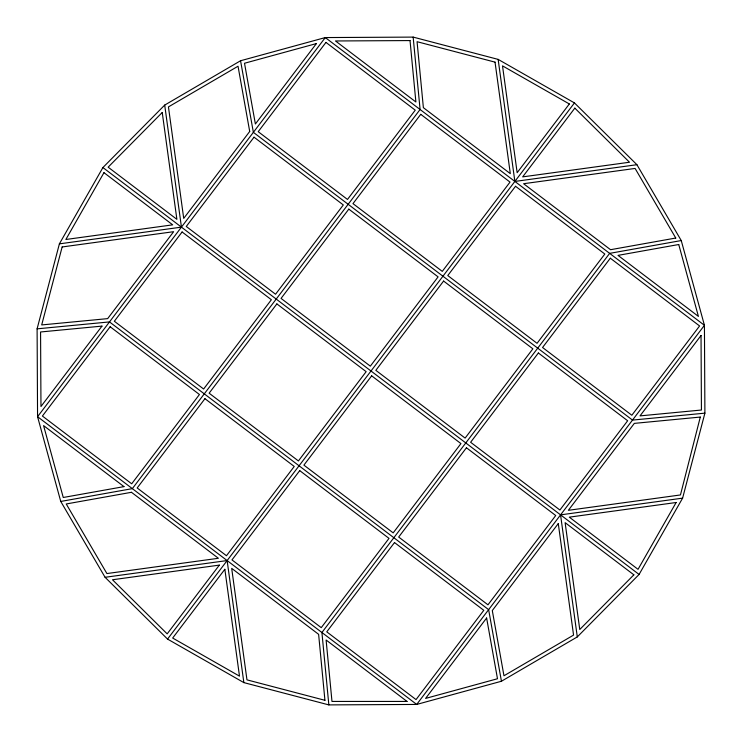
<?xml version="1.0" encoding="UTF-8"?>
<svg xmlns="http://www.w3.org/2000/svg" width="742" height="742" viewBox="0 0 742 742"><rect width="100%" height="100%" fill="white"/><g stroke="black" fill="none" stroke-linecap="round" stroke-linejoin="round"><path stroke-width="1.11" d="M37.1 328.845L59.388 243.858L102.915 167.544L164.705 105.086L240.556 60.751L325.302 37.564L413.155 37.1L498.142 59.388L574.456 102.915L636.914 164.705L681.249 240.556L704.436 325.302L704.9 413.155L682.612 498.142L639.085 574.456L577.295 636.914L501.444 681.249L416.698 704.436L328.845 704.9L243.858 682.612L167.544 639.085L105.086 577.295L60.751 501.444L37.564 416.698L37.1 328.845L109.501 321.917L488.635 609.655L501.444 681.249M167.544 639.085L574.456 102.915M681.249 240.556L609.655 253.365L321.917 632.499L328.845 704.9M60.751 501.444L132.345 488.635L420.083 109.501L413.155 37.1M59.388 243.858L181.438 227.135L164.705 105.086M636.914 164.705L514.865 181.438L498.142 59.388M105.086 577.295L227.135 560.562L243.858 682.612M682.612 498.142L560.562 514.865L577.295 636.914M704.9 413.155L632.499 420.083L253.365 132.345L240.556 60.751M102.915 167.544L639.085 574.456M700.3 417.069L680.451 494.951L568.363 510.311L634.336 423.376L700.3 417.069M62.142 246.965L41.7 324.931L107.664 318.624L173.637 231.69L62.142 246.965M103.963 172.673L65.862 239.49L172.7 224.845L103.963 172.673M676.138 502.51L638.037 569.327L569.299 517.155L676.138 502.51M101.988 326.109L40.968 406.505L40.569 331.98L101.988 326.109M249.702 131.464L183.719 218.398L168.443 106.904L238.034 66.233L249.702 131.464M316.398 43.583L255.378 123.988L244.517 63.256L316.398 43.583M325.302 37.564L37.564 416.698L416.698 704.436L704.436 325.302L325.302 37.564M110.159 326.758L42.405 416.039L131.686 483.793L199.44 394.512L110.159 326.758M182.096 231.977L114.342 321.249L203.623 389.012L271.377 299.731L182.096 231.977M254.033 137.187L186.27 226.468L275.551 294.231L343.314 204.95L254.033 137.187M325.961 42.405L258.207 131.686L347.488 199.44L415.242 110.159L325.961 42.405M204.95 398.686L137.187 487.967L226.468 555.73L294.231 466.449L204.95 398.686M276.877 303.905L209.123 393.186L298.405 460.94L366.158 371.668L276.877 303.905M348.814 209.123L281.06 298.405L370.332 366.158L438.095 276.877L348.814 209.123M420.751 114.342L352.988 203.623L442.269 271.377L510.023 182.096L420.751 114.342M219.344 565.116L167.173 633.863L112.496 579.762L219.344 565.116M569.327 103.963L517.155 172.7L502.51 65.862L569.327 103.963M224.845 569.299L172.673 638.037L239.49 676.138L224.845 569.299M299.731 470.623L231.977 559.904L321.249 627.658L389.012 538.377L299.731 470.623M371.668 375.842L303.905 465.123L393.186 532.877L460.94 443.595L371.668 375.842M443.595 281.06L375.842 370.332L465.123 438.095L532.877 348.814L443.595 281.06M515.532 186.27L447.769 275.551L537.05 343.314L604.813 254.033L515.532 186.27M574.827 108.137L522.656 176.884L629.504 162.238L574.827 108.137M394.512 542.56L326.758 631.841L416.039 699.595L483.793 610.314L394.512 542.56M466.449 447.769L398.686 537.05L487.967 604.813L555.73 515.532L466.449 447.769M538.377 352.988L470.623 442.269L559.904 510.023L627.658 420.751L538.377 352.988M610.314 258.207L542.56 347.488L631.841 415.242L699.595 325.961L610.314 258.207M486.622 618.012L425.602 698.417L497.483 678.744L486.622 618.012M558.281 523.602L492.298 610.536L503.966 675.767L573.557 635.096L558.281 523.602M701.032 335.495L640.012 415.891L701.431 410.02L701.032 335.495M162.238 112.496L108.137 167.173L176.884 219.344L162.238 112.496M633.863 574.827L579.762 629.504L565.116 522.656L633.863 574.827M675.767 238.034L610.536 249.702L523.602 183.719L635.096 168.443L675.767 238.034M678.744 244.517L618.012 255.378L698.417 316.398L678.744 244.517M123.988 486.622L63.256 497.483L43.583 425.602L123.988 486.622M131.464 492.298L66.233 503.966L106.904 573.557L218.398 558.281L131.464 492.298M410.02 40.569L335.495 40.968L415.891 101.988L410.02 40.569M407.024 701.431L331.98 701.431L326.109 640.012L407.024 701.431M495.035 62.142L417.069 41.7L423.376 107.664L510.311 173.637L495.035 62.142M324.931 700.3L246.965 679.857L231.69 568.363L318.624 634.336L324.931 700.3"/></g></svg>
